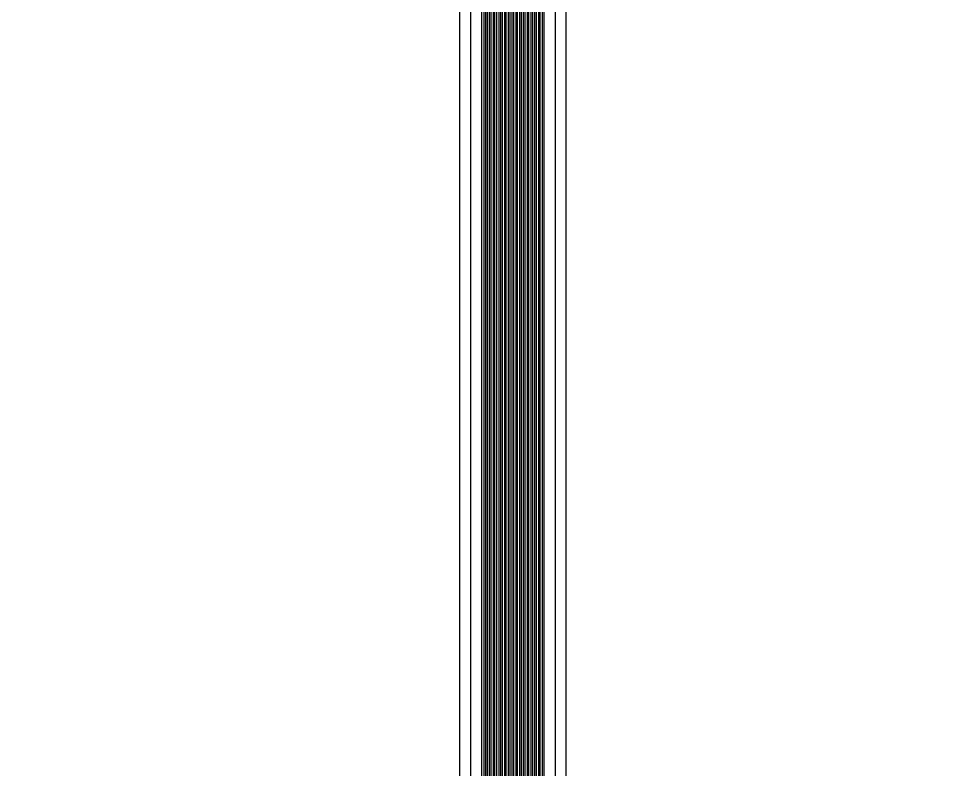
# Model space of a CAD drawing. Header units: millimetres. Extents: x 0 to 9.8, y 0 to 27.1.
# Drawn here: x 0.43 to 8.83, y 6.76 to 13.53 of the extents above; entities that cross this region are included whole.
import ezdxf

# ---------------------------------------------------------------- set-up
doc = ezdxf.new("R2010")
doc.units = ezdxf.units.MM
doc.header["$MEASUREMENT"] = 0
for name, color, linetype in [('Etch Layer 1', 10, 'Continuous'), ('Etch Layer 2', 112, 'Continuous'), ('Metal Layer 1', 52, 'Continuous')]:
    doc.layers.add(name, color=color, linetype=linetype)

msp = doc.modelspace()

# ---------------------------------------------------------------- linework, layer by layer
at = {"layer": 'Etch Layer 1'}
for points in [[(4.398, 21.1887), (4.398, 4.65, -0.414214), (4.198, 4.45), (2.999, 4.45, 0.414214), (2.799, 4.25), (2.799, 3.95), (2.899, 3.95), (2.899, 4.15, -0.414214), (3.099, 4.35), (4.3347, 4.35, -0.46718), (4.3839, 4.2912, -0.363159), (3.498, 3.55), (3.099, 3.55, -0.414214), (2.899, 3.75), (2.899, 3.95), (2.799, 3.95), (2.799, 3.65, 0.414214), (2.999, 3.45), (3.498, 3.45, 0.414214), (4.498, 4.45), (4.498, 21.1887, -0.128513)], [(5.259, 21.1887), (5.259, 4.45, 0.414214), (6.259, 3.45), (6.758, 3.45, 0.414214), (6.958, 3.65), (6.958, 3.95), (6.858, 3.95), (6.858, 3.75, -0.414214), (6.658, 3.55), (6.259, 3.55, -0.363159), (5.3731, 4.2912, -0.46718), (5.4223, 4.35), (6.658, 4.35, -0.414214), (6.858, 4.15), (6.858, 3.95), (6.958, 3.95), (6.958, 4.25, 0.414214), (6.758, 4.45), (5.559, 4.45, -0.414214), (5.359, 4.65), (5.359, 21.1887, 0.128513)]]:
    msp.add_lwpolyline(points, format="xyb", dxfattribs=at)
at = {"layer": 'Etch Layer 2'}
for points in [[(4.398, 21.1887), (4.398, 4.65, -0.414214), (4.198, 4.45), (2.999, 4.45, 0.414214), (2.799, 4.25), (2.799, 3.95), (2.899, 3.95), (2.899, 4.15, -0.414214), (3.099, 4.35), (4.3347, 4.35, -0.46718), (4.3839, 4.2912, -0.363159), (3.498, 3.55), (3.099, 3.55, -0.414214), (2.899, 3.75), (2.899, 3.95), (2.799, 3.95), (2.799, 3.65, 0.414214), (2.999, 3.45), (3.498, 3.45, 0.414214), (4.498, 4.45), (4.498, 21.1887, -0.128513)], [(5.259, 21.1887), (5.259, 4.45, 0.414214), (6.259, 3.45), (6.758, 3.45, 0.414214), (6.958, 3.65), (6.958, 3.95), (6.858, 3.95), (6.858, 3.75, -0.414214), (6.658, 3.55), (6.259, 3.55, -0.363159), (5.3731, 4.2912, -0.46718), (5.4223, 4.35), (6.658, 4.35, -0.414214), (6.858, 4.15), (6.858, 3.95), (6.958, 3.95), (6.958, 4.25, 0.414214), (6.758, 4.45), (5.559, 4.45, -0.414214), (5.359, 4.65), (5.359, 21.1887, 0.128513)]]:
    msp.add_lwpolyline(points, format="xyb", dxfattribs=at)
at = {"layer": 'Metal Layer 1'}
for points in [[(0.428, 0.235), (0.428, 2.165, -0.414214), (0.463, 2.2), (0.501, 2.2, 0.414214), (0.586, 2.285), (0.586, 2.993, -0.414214), (0.671, 3.078), (4.5215, 3.078, 0.414214), (4.598, 3.1545), (4.598, 21.45), (4.615, 21.45), (4.615, 3.1205, -0.414214), (4.5385, 3.044), (0.705, 3.044, 0.414214), (0.62, 2.959), (0.62, 2.285, 0.414214), (0.705, 2.2), (0.743, 2.2, -0.414214), (0.778, 2.165), (0.778, 0.235, -0.414214), (0.743, 0.2), (0.463, 0.2, -0.414214)], [(0.966, 0.2), (1.246, 0.2, 0.414214), (1.281, 0.235), (1.281, 2.165, 0.414214), (1.246, 2.2), (1.208, 2.2, -0.414214), (1.123, 2.285), (1.123, 2.891, -0.414214), (1.208, 2.976), (4.5725, 2.976, 0.414214), (4.649, 3.0525), (4.649, 21.45), (4.632, 21.45), (4.632, 3.0865, -0.414214), (4.5555, 3.01), (1.174, 3.01, 0.414214), (1.089, 2.925), (1.089, 2.285, -0.414214), (1.004, 2.2), (0.966, 2.2, 0.414214), (0.931, 2.165), (0.931, 0.235, 0.414214)], [(8.008, 0.2), (8.288, 0.2, 0.414214), (8.323, 0.235), (8.323, 2.165, 0.414214), (8.288, 2.2), (8.284, 2.2, -0.414214), (8.199, 2.285), (8.199, 2.857, 0.414214), (8.114, 2.942), (5.2015, 2.942, -0.414214), (5.125, 3.0185), (5.125, 21.45), (5.108, 21.45), (5.108, 2.9845, 0.414214), (5.1845, 2.908), (8.08, 2.908, -0.414214), (8.165, 2.823), (8.165, 2.285, -0.414214), (8.08, 2.2), (8.008, 2.2, 0.414214), (7.973, 2.165), (7.973, 0.235, 0.414214)], [(8.476, 2.165), (8.476, 0.235, 0.414214), (8.511, 0.2), (8.791, 0.2, 0.414214), (8.826, 0.235), (8.826, 2.165, 0.414214), (8.791, 2.2), (8.787, 2.2, -0.414214), (8.702, 2.285), (8.702, 2.925, 0.414214), (8.617, 3.01), (5.2355, 3.01, -0.414214), (5.159, 3.0865), (5.159, 21.45), (5.142, 21.45), (5.142, 3.0525, 0.414214), (5.2185, 2.976), (8.583, 2.976, -0.414214), (8.668, 2.891), (8.668, 2.285, -0.414214), (8.583, 2.2), (8.511, 2.2, 0.414214)]]:
    msp.add_lwpolyline(points, format="xyb", close=True, dxfattribs=at)
for points in [[(4.666, 21.45), (4.666, 3.0185, -0.414214), (4.5895, 2.942), (1.677, 2.942, 0.414214), (1.592, 2.857), (1.592, 2.285, -0.414214), (1.507, 2.2), (1.469, 2.2, 0.414214), (1.434, 2.165), (1.434, 0.235, 0.414214), (1.469, 0.2), (1.749, 0.2, 0.414214), (1.784, 0.235), (1.784, 2.165, 0.414214), (1.749, 2.2), (1.711, 2.2, -0.414214), (1.626, 2.285), (1.626, 2.823, -0.414214), (1.711, 2.908), (4.6065, 2.908, 0.414214), (4.683, 2.9845), (4.683, 21.45, -0.003664)], [(4.7, 21.45), (4.7, 2.9505, -0.414214), (4.6235, 2.874), (2.18, 2.874, 0.414214), (2.095, 2.789), (2.095, 2.285, -0.414214), (2.01, 2.2), (1.972, 2.2, 0.414214), (1.937, 2.165), (1.937, 0.235, 0.414214), (1.972, 0.2), (2.252, 0.2, 0.414214), (2.287, 0.235), (2.287, 2.165, 0.414214), (2.252, 2.2), (2.214, 2.2, -0.414214), (2.129, 2.285), (2.129, 2.755, -0.414214), (2.214, 2.84), (4.6405, 2.84, 0.414214), (4.717, 2.9165), (4.717, 21.4499, -0.005487)], [(4.751, 21.45), (4.751, 2.8485, -0.414214), (4.6745, 2.772), (2.717, 2.772, 0.414214), (2.632, 2.687), (2.632, 2.285, 0.414214), (2.717, 2.2), (2.755, 2.2, -0.414214), (2.79, 2.165), (2.79, 0.235, -0.414214), (2.755, 0.2), (2.475, 0.2, -0.414214), (2.44, 0.235), (2.44, 2.165, -0.414214), (2.475, 2.2), (2.513, 2.2, 0.414214), (2.598, 2.285), (2.598, 2.721, -0.414214), (2.683, 2.806), (4.6575, 2.806, 0.414214), (4.734, 2.8825), (4.734, 21.4563, -0.010374)], [(4.768, 21.455), (4.768, 2.8145, -0.414214), (4.6915, 2.738), (3.186, 2.738, 0.414214), (3.101, 2.653), (3.101, 2.285, -0.414214), (3.016, 2.2), (2.978, 2.2, 0.414214), (2.943, 2.165), (2.943, 0.235, 0.414214), (2.978, 0.2), (3.258, 0.2, 0.414214), (3.293, 0.235), (3.293, 2.165, 0.414214), (3.258, 2.2), (3.22, 2.2, -0.414214), (3.135, 2.285), (3.135, 2.619, -0.414214), (3.22, 2.704), (4.7085, 2.704, 0.414214), (4.785, 2.7805), (4.785, 21.4543, -0.009262)], [(4.802, 21.4536), (4.802, 2.7465, -0.414214), (4.7255, 2.67), (3.689, 2.67, 0.414214), (3.604, 2.585), (3.604, 2.285, -0.414214), (3.519, 2.2), (3.481, 2.2, 0.414214), (3.446, 2.165), (3.446, 0.235, 0.414214), (3.481, 0.2), (3.761, 0.2, 0.414214), (3.796, 0.235), (3.796, 2.165, 0.414214), (3.761, 2.2), (3.723, 2.2, -0.414214), (3.638, 2.285), (3.638, 2.551, -0.414214), (3.723, 2.636), (4.7425, 2.636, 0.414214), (4.819, 2.7125), (4.819, 21.453, -0.007872)], [(4.836, 21.4523), (4.836, 2.6785, -0.414214), (4.7595, 2.602), (4.192, 2.602, 0.414214), (4.107, 2.517), (4.107, 2.285, -0.414214), (4.022, 2.2), (3.984, 2.2, 0.414214), (3.949, 2.165), (3.949, 0.235, 0.414214), (3.984, 0.2), (4.264, 0.2, 0.414214), (4.299, 0.235), (4.299, 2.165, 0.414214), (4.264, 2.2), (4.226, 2.2, -0.414214), (4.141, 2.285), (4.141, 2.483, -0.414214), (4.226, 2.568), (4.7765, 2.568, 0.414214), (4.853, 2.6445), (4.853, 21.45, -0.002043)], [(4.87, 21.45), (4.87, 2.6105, -0.414214), (4.7935, 2.534), (4.695, 2.534, 0.414214), (4.61, 2.449), (4.61, 2.285, -0.414214), (4.525, 2.2), (4.487, 2.2, 0.414214), (4.452, 2.165), (4.452, 0.235, 0.414214), (4.487, 0.2), (4.767, 0.2, 0.414214), (4.802, 0.235), (4.802, 2.165, 0.414214), (4.767, 2.2), (4.729, 2.2, -0.414214), (4.644, 2.285), (4.644, 2.415, -0.414214), (4.729, 2.5), (4.8105, 2.5, 0.414214), (4.887, 2.5765), (4.887, 21.4511, 0.002264)], [(4.904, 21.45), (4.904, 2.5765, 0.414214), (4.9805, 2.5), (5.062, 2.5, -0.414214), (5.147, 2.415), (5.147, 2.285, -0.414214), (5.062, 2.2), (4.99, 2.2, 0.414214), (4.955, 2.165), (4.955, 0.235, 0.414214), (4.99, 0.2), (5.27, 0.2, 0.414214), (5.305, 0.235), (5.305, 2.165, 0.414214), (5.27, 2.2), (5.266, 2.2, -0.414214), (5.181, 2.285), (5.181, 2.449, 0.414214), (5.096, 2.534), (4.9975, 2.534, -0.414214), (4.921, 2.6105), (4.921, 21.4523, 0.006756)], [(4.938, 21.45), (4.938, 2.6445, 0.414214), (5.0145, 2.568), (5.565, 2.568, -0.414214), (5.65, 2.483), (5.65, 2.285, -0.414214), (5.565, 2.2), (5.493, 2.2, 0.414214), (5.458, 2.165), (5.458, 0.235, 0.414214), (5.493, 0.2), (5.773, 0.2, 0.414214), (5.808, 0.235), (5.808, 2.165, 0.414214), (5.773, 2.2), (5.769, 2.2, -0.414214), (5.684, 2.285), (5.684, 2.517, 0.414214), (5.599, 2.602), (5.0315, 2.602, -0.414214), (4.955, 2.6785), (4.955, 21.4536, 0.008667)], [(4.972, 21.4543), (4.972, 2.7125, 0.414214), (5.0485, 2.636), (6.068, 2.636, -0.414214), (6.153, 2.551), (6.153, 2.285, -0.414214), (6.068, 2.2), (5.996, 2.2, 0.414214), (5.961, 2.165), (5.961, 0.235, 0.414214), (5.996, 0.2), (6.276, 0.2, 0.414214), (6.311, 0.235), (6.311, 2.165, 0.414214), (6.276, 2.2), (6.272, 2.2, -0.414214), (6.187, 2.285), (6.187, 2.585, 0.414214), (6.102, 2.67), (5.0655, 2.67, -0.414214), (4.989, 2.7465), (4.989, 21.455, 0.009724)], [(5.006, 21.4556), (5.006, 2.7805, 0.414214), (5.0825, 2.704), (6.571, 2.704, -0.414214), (6.656, 2.619), (6.656, 2.285, -0.414214), (6.571, 2.2), (6.499, 2.2, 0.414214), (6.464, 2.165), (6.464, 0.235, 0.414214), (6.499, 0.2), (6.779, 0.2, 0.414214), (6.814, 0.235), (6.814, 2.165, 0.414214), (6.779, 2.2), (6.775, 2.2, -0.414214), (6.69, 2.285), (6.69, 2.653, 0.414214), (6.605, 2.738), (5.0995, 2.738, -0.414214), (5.023, 2.8145), (5.023, 21.45, 0.003509)], [(5.04, 21.4499), (5.04, 2.8485, 0.414214), (5.1165, 2.772), (7.074, 2.772, -0.414214), (7.159, 2.687), (7.159, 2.285, -0.414214), (7.074, 2.2), (7.002, 2.2, 0.414214), (6.967, 2.165), (6.967, 0.235, 0.414214), (7.002, 0.2), (7.282, 0.2, 0.414214), (7.317, 0.235), (7.317, 2.165, 0.414214), (7.282, 2.2), (7.278, 2.2, -0.414214), (7.193, 2.285), (7.193, 2.721, 0.414214), (7.108, 2.806), (5.1335, 2.806, -0.414214), (5.057, 2.8825), (5.057, 21.45, 0.003623)], [(5.074, 21.45), (5.074, 2.9165, 0.414214), (5.1505, 2.84), (7.577, 2.84, -0.414214), (7.662, 2.755), (7.662, 2.285, -0.414214), (7.577, 2.2), (7.505, 2.2, 0.414214), (7.47, 2.165), (7.47, 0.235, 0.414214), (7.505, 0.2), (7.785, 0.2, 0.414214), (7.82, 0.235), (7.82, 2.165, 0.414214), (7.785, 2.2), (7.781, 2.2, -0.414214), (7.696, 2.285), (7.696, 2.789, 0.414214), (7.611, 2.874), (5.1675, 2.874, -0.414214), (5.091, 2.9505), (5.091, 21.45, 0.0037)]]:
    msp.add_lwpolyline(points, format="xyb", dxfattribs=at)

doc.saveas('drawing.dxf')
